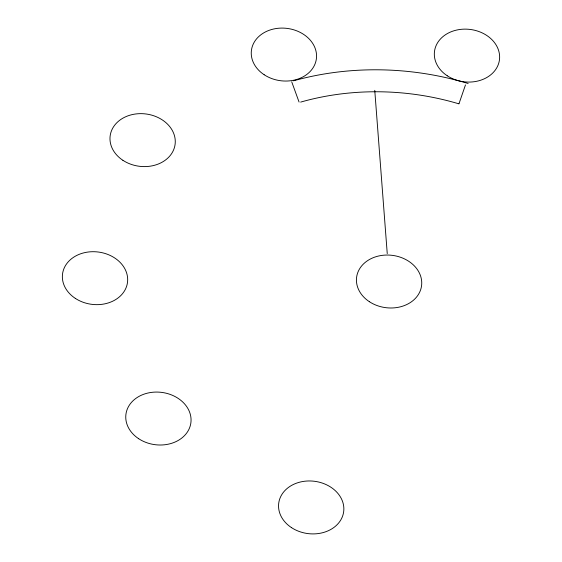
<?xml version="1.0" encoding="UTF-8"?>
<svg xmlns="http://www.w3.org/2000/svg" width="562" height="562" viewBox="0 0 562 562"><rect width="100%" height="100%" fill="white"/><g stroke="black" fill="none" stroke-linecap="round" stroke-linejoin="round"><path stroke-width="0.84" d="M458.985 103.731L465.477 84.904M291.706 81.792L299.061 102.038M374.756 90.32L387.246 253.61M293.505 80.823A259.286 208.699 7.4 0 1 468.146 83.499M300.663 102.101A234.705 188.909 7.4 0 1 458.908 103.844M447.24 75.772A32.751 26.358 7.4 0 0 499.379 60.38A32.751 26.358 7.4 0 0 454.314 30.664A32.751 26.358 7.4 0 0 447.24 75.772M264.161 74.739A32.751 26.365 7.4 0 0 316.301 59.34A32.751 26.365 7.4 0 0 271.235 29.624A32.751 26.365 7.4 0 0 264.161 74.739M122.881 160.289A32.751 26.365 7.4 0 0 175.021 144.898A32.751 26.365 7.4 0 0 129.955 115.182A32.751 26.365 7.4 0 0 122.881 160.289M75.287 298.352A32.751 26.358 7.4 0 0 127.419 282.953A32.751 26.358 7.4 0 0 82.361 253.237A32.751 26.358 7.4 0 0 75.287 298.352M138.674 438.711A32.751 26.358 7.4 0 0 190.806 423.312A32.751 26.358 7.4 0 0 145.755 393.597A32.751 26.358 7.4 0 0 138.674 438.711M291.467 527.606A32.751 26.358 7.4 0 0 343.6 512.207A32.751 26.358 7.4 0 0 298.541 482.491A32.751 26.358 7.4 0 0 291.467 527.606M369.353 301.689A32.751 26.358 7.4 0 0 421.486 286.29A32.751 26.358 7.4 0 0 376.428 256.574A32.751 26.358 7.4 0 0 369.353 301.689"/></g></svg>
